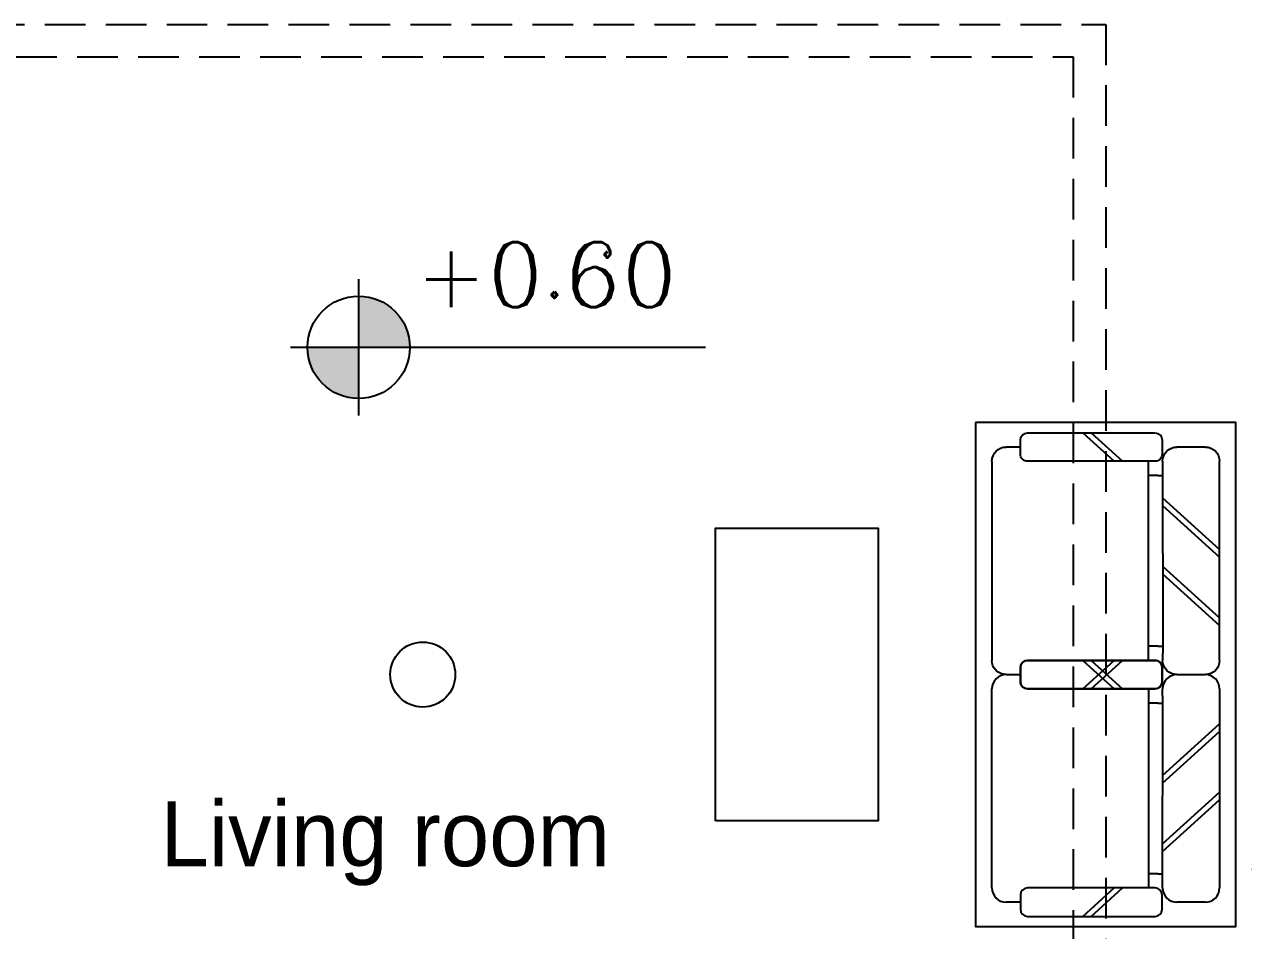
# Model space of a CAD drawing. Header units: millimetres. Extents: x 118878 to 201916, y 10986 to 20993.
# Drawn here: x 179998.5 to 180373.4, y 16814.2 to 17093 of the extents above; entities that cross this region are included whole.
import ezdxf

# ---------------------------------------------------------------- set-up
doc = ezdxf.new("R2010")
doc.units = ezdxf.units.MM
doc.header["$LTSCALE"] = 100
doc.linetypes.add('DASHDOT', pattern=[1, 0.5, -0.25, 0, -0.25])
doc.linetypes.add('HIDDEN2', pattern=[0.1875, 0.125, -0.0625])
for name, color, linetype in [('0-NIVO', 51, 'Continuous'), ('1', 1, 'Continuous'), ('2', 2, 'Continuous'), ('AX', 1, 'Continuous'), ('furniture faz2', 181, 'Continuous'), ('K', 9, 'HIDDEN2'), ('text', 201, 'Continuous')]:
    doc.layers.add(name, color=color, linetype=linetype)
doc.styles.add('ROMANC', font='ROMANC.SHX')
doc.styles.add('SHEET', font='andlso.ttf')

# ---------------------------------------------------------------- blocks, each defined once
blk = doc.blocks.new('A$C376C611C')
for p, q in [((0.4605, 0.72), (0.1021, 0.7211)), ((0.2578, 0.7206), (0.3454, 0.6404)), ((0.2815, 0.7206), (0.3692, 0.6403)), ((0.082, 0.7012), (0.0819, 0.6612)), ((0.4803, 0.6599), (0.4805, 0.6999)), ((0.0419, 0.6813), (0.0819, 0.6812)), ((0.5219, 0.6798), (0.6019, 0.6795)), ((0.5619, 0.6797), (0.5619, 0.6797)), ((0, 0.0815), (0.0018, 0.6415)), ((0.1018, 0.6411), (0.4603, 0.64)), ((0.4418, 0.6401), (0.44, 0.0801)), ((0.4817, 0.5999), (0.4818, 0.6399)), ((0.6418, 0.6394), (0.64, 0.0794)), ((0.4482, 0.6), (0.4425, 0.6001)), ((0.4682, 0.6), (0.4482, 0.6)), ((0.4682, 0.6), (0.4828, 0.5999)), ((0.48, 0.0799), (0.4817, 0.5999)), ((0.4809, 0.3746), (0.6414, 0.5197)), ((0.481, 0.3962), (0.6415, 0.5413)), ((0.4804, 0.204), (0.6409, 0.3491)), ((0.4803, 0.1824), (0.6408, 0.3275)), ((0.4467, 0.12), (0.4409, 0.1201)), ((0.4667, 0.12), (0.4467, 0.12)), ((0.4667, 0.12), (0.4812, 0.1199)), ((0.4585, 0.08), (0.1, 0.0812)), ((0.2555, 0.0007), (0.3436, 0.0804)), ((0.2792, 0.0006), (0.3674, 0.0803)), ((0.0799, 0.0412), (0.0399, 0.0413)), ((0.0799, 0.0612), (0.0798, 0.0212)), ((0.4783, 0.0199), (0.4784, 0.0599)), ((0.5999, 0.0395), (0.5199, 0.0398)), ((0.0997, 0.0012), (0.4582, 0))]:
    blk.add_line(p, q)
for centre, radius, start, end in [((0.102, 0.7011), 0.02, 89.8159, 179.8159), ((0.4605, 0.7), 0.02, 359.8159, 89.8159), ((0.0418, 0.6413), 0.04, 89.8159, 179.8159), ((0.1019, 0.6611), 0.02, 179.8159, 269.8159), ((0.4603, 0.66), 0.02, 269.8159, 359.8159), ((0.5218, 0.6398), 0.04, 89.8159, 179.8159), ((0.6018, 0.6395), 0.04, 359.8159, 89.8159), ((0.04, 0.0813), 0.04, 179.8159, 269.8159), ((0.0999, 0.0612), 0.02, 89.8159, 179.8159), ((0.4584, 0.06), 0.02, 359.8159, 89.8159), ((0.52, 0.0798), 0.04, 179.8159, 269.8159), ((0.6, 0.0795), 0.04, 269.8159, 359.8159), ((0.0998, 0.0212), 0.02, 179.8159, 269.8159), ((0.4583, 0.02), 0.02, 269.8159, 359.8159)]:
    blk.add_arc(centre, radius, start, end)
blk = doc.blocks.new('col40x40')
at = {"layer": 'AX'}
h = blk.add_hatch(color=252, dxfattribs=at)
h.dxf.hatch_style = 1
h.paths.add_polyline_path([(-20, -20), (20, -20), (20, 20), (-20, 20)])
at = {"layer": 'AX', "linetype": 'DASHDOT'}
for p, q in [((0, 50), (0, -50)), ((50, 0), (-50, 0))]:
    blk.add_line(p, q, dxfattribs=at)
at = {"layer": 'AX', "color": 7}
blk.add_lwpolyline([(-20, -20), (20, -20), (20, 20), (-20, 20)], close=True, dxfattribs=at)
blk = doc.blocks.new('ax-t1')
at = {"xscale": -1}
blk.add_blockref('col40x40', (480, -260), dxfattribs=at)
blk = doc.blocks.new('AX-01')
at = {"layer": 'AX', "rotation": 180}
blk.add_blockref('ax-t1', (1100, -1370), dxfattribs=at)
blk = doc.blocks.new('cod-03')
at = {"layer": '1'}
for points in [[(18, 0, 0.414214), (0, 18), (0, 0)], [(0, 0), (-18, 0, 0.414214), (0, -18)]]:
    blk.add_hatch(color=256, dxfattribs=at).paths.add_polyline_path(points)
at = {"layer": '2'}
for p, q in [((0, 24), (0, -24)), ((-24, 0), (121.86, 0))]:
    blk.add_line(p, q, dxfattribs=at)
blk.add_circle((0, 0), 18, dxfattribs=at)

msp = doc.modelspace()

# ---------------------------------------------------------------- linework, layer by layer
at = {"layer": 'furniture faz2'}
for points in [[(180290.98, 16970.47), (180290.98, 16815.47), (180370.98, 16815.47), (180370.98, 16970.47)], [(180210.98, 16847.97), (180210.98, 16937.97), (180260.98, 16937.97), (180260.98, 16847.97)]]:
    msp.add_lwpolyline(points, close=True, dxfattribs=at)
msp.add_circle((180120.98, 16892.97), 10, dxfattribs=at)
at = {"layer": 'K'}
for points in [[(179910.98, 17092.97), (180330.98, 17092.97), (180330.98, 16692.97), (179910.98, 16692.97)], [(179920.98, 17082.97), (180320.98, 17082.97), (180320.98, 16702.97), (179920.98, 16702.97)]]:
    msp.add_lwpolyline(points, close=True, dxfattribs=at)

# ---------------------------------------------------------------- block references
at = {"layer": '0-NIVO', "xscale": 0.8750000000129351, "yscale": 0.8750000000129351, "zscale": 0.8750000000129351}
msp.add_blockref('cod-03', (180101.26, 16993.63), dxfattribs=at)
at = {"layer": '2'}
msp.add_blockref('AX-01', (179780.98, 17942.97), dxfattribs=at)
at = {"layer": 'furniture faz2', "yscale": 109.3749999999988, "zscale": 109.3749999999988}
for p, xscale, rotation in [((180296.01, 16967.5), -109.3749999999988, 179.8158901565616), ((180296.01, 16818.43), 109.3749999999988, 0.1841098434402667)]:
    msp.add_blockref('A$C376C611C', p, dxfattribs=dict(at, xscale=xscale, rotation=rotation))

# ---------------------------------------------------------------- texts
at = {"layer": '0-NIVO', "style": 'ROMANC'}
msp.add_text('+0.60', height=20, dxfattribs=at).set_placement((180118.61, 17005.95))
at = {"layer": 'text', "style": 'SHEET'}
msp.add_text('Living room', height=20, dxfattribs=at).set_placement((180040.31, 16834.03))

doc.saveas('drawing.dxf')
